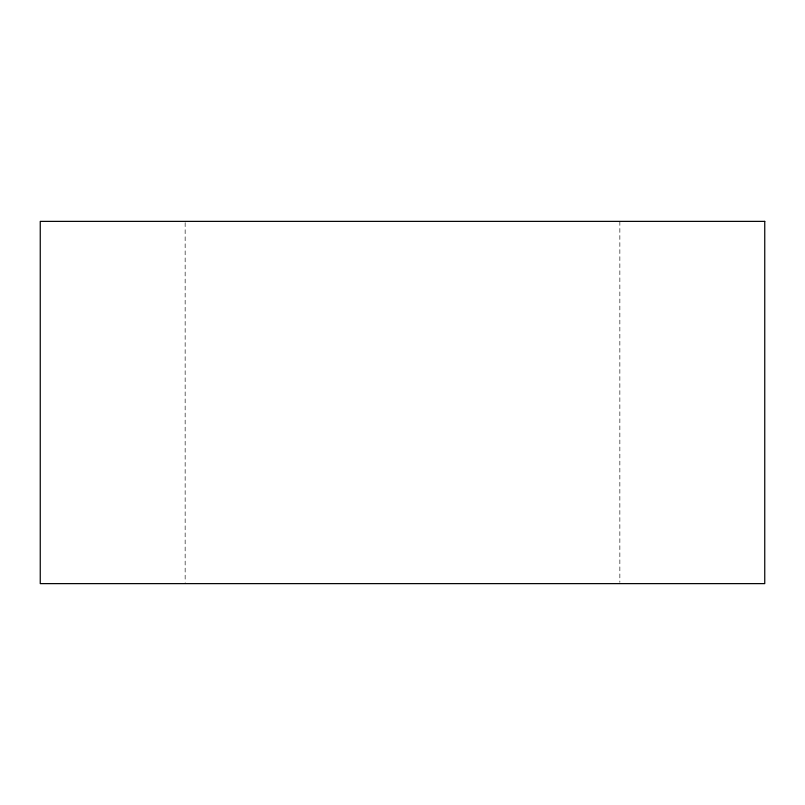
<?xml version="1.0" encoding="UTF-8"?>
<svg xmlns="http://www.w3.org/2000/svg" width="805" height="805" viewBox="0 0 805 805"><rect width="100%" height="100%" fill="white"/><g stroke="black" fill="none" stroke-linecap="round" stroke-linejoin="round"><path stroke-width="0.6" stroke-dasharray="4.03 3.02" d="M619.85 221.375L619.85 582.367M185.15 222.633L185.15 582.367"/><path stroke-width="1.21" d="M764.75 221.375L40.25 221.375L40.25 583.625L764.75 583.625L764.75 221.375"/></g></svg>
